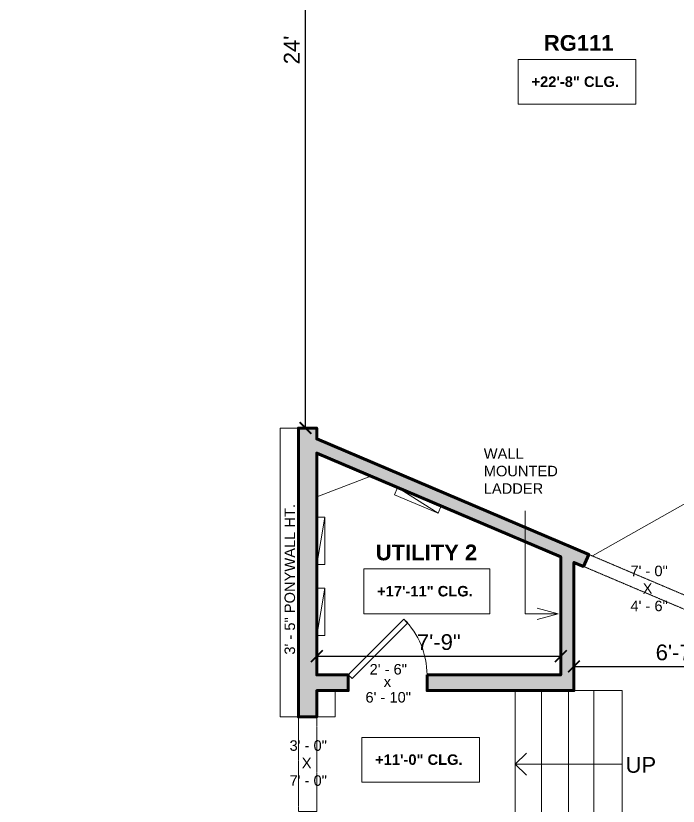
# Model space of a CAD drawing. Header units: inches. Extents: x -2078 to 106214, y -964 to 6385.
# Drawn here: x 36609.6 to 36862.1, y 3838.4 to 4139.4 of the extents above; entities that cross this region are included whole.
import ezdxf

# ---------------------------------------------------------------- set-up
doc = ezdxf.new("R2010")
doc.units = ezdxf.units.IN
doc.header["$MEASUREMENT"] = 0
doc.linetypes.add('HIDDEN2', pattern=[0.1875, 0.125, -0.0625])
for name, color, linetype, lineweight in [('A-ANNO', 2, 'Continuous', 5), ('A-ANNO-DIMS', 1, 'Continuous', 9), ('A-DETAIL-3', 40, 'Continuous', 15), ('A-DOOR', 1, 'Continuous', 18), ('A-EQPT', 150, 'Continuous', 9), ('A-STRS', 4, 'Continuous', 9), ('A-WALL', 3, 'Continuous', 40)]:
    doc.layers.add(name, color=color, linetype=linetype, lineweight=lineweight)
doc.layers.add('A-HATCH', color=9, linetype='Continuous')
doc.styles.add('Arial', font='arial.ttf')
doc.styles.add('Arial_2', font='arial.ttf', dxfattribs={"height": 3})
doc.styles.add('Arial_3', font='arial.ttf', dxfattribs={"height": 0.125})
doc.styles.add('Arial_B', font='arialbd.ttf', dxfattribs={"height": 4.5})
doc.styles.add('Arial_B_1', font='arialbd.ttf', dxfattribs={"height": 3})
doc.styles.add('JC', font='arial.ttf', dxfattribs={"height": 0.125})
doc.dimstyles.new('JC-DIMS', dxfattribs={"dimtxt": 0.125, "dimasz": 0.09375, "dimexe": 0.09375, "dimexo": 0.09375, "dimgap": 0.046875, "dimtad": 1, "dimdec": 1, "dimzin": 0, "dimdsep": 46, "dimlunit": 4, "dimtxsty": 'JC', "dimblk": 'ARCHTICK', "dimcen": 0.09, "dimclrd": 1, "dimclre": 1, "dimclrt": 256, "dimadec": 0, "dimazin": 0, "dimtfac": 1, "dimtdec": 1, "dimtofl": 0, "dimtmove": 1, "dimatfit": 3, "dimfxl": 1, "dimtolj": 1, "dimtzin": 0, "dimarcsym": 0})

# ---------------------------------------------------------------- blocks, each defined once
blk = doc.blocks.new('Generic Models 4 - Generic Models 4-1490241-3-1st Floor - Auditorium')
for p, q in [((-1177.98, -928.45), (-1177.98, -872.45)), ((-1167.98, -872.45), (-1167.98, -928.45)), ((-1157.7, -928.45), (-1157.7, -872.45)), ((-1155.63, -872.45), (-1148.06, -872.45)), ((-1148.06, -872.45), (-1137.26, -872.45)), ((-1148.06, -928.45), (-1148.06, -872.45)), ((-1137.26, -928.45), (-1137.26, -872.45))]:
    blk.add_line(p, q)
blk = doc.blocks.new('JC_OPENING DOOR - OPENING DOOR-1490994-3-1st Floor - Auditorium')
at = {"linetype": 'HIDDEN2'}
for p, q in [((26.68, 2.5), (-27.32, 2.5)), ((-27.32, -2.5), (26.68, -2.5))]:
    blk.add_line(p, q, dxfattribs=at)
for p, q in [((-27.32, 2.5), (-27.32, -2.5)), ((26.68, -2.5), (26.68, 2.5))]:
    blk.add_line(p, q)
blk = doc.blocks.new('JC_DOOR_SINGLE PANEL - SINGLE DOOR-1491242-3-1st Floor - Auditorium')
at = {"layer": 'A-DOOR', "lineweight": 30}
for p, q in [((-7.63, -22.8), (13.59, -1.59)), ((15, -3), (-6.21, -24.21)), ((13.59, -1.59), (15, -3)), ((-6.21, -24.21), (-7.63, -22.8))]:
    blk.add_line(p, q, dxfattribs=at)
at = {"layer": 'A-DOOR', "lineweight": 9}
blk.add_arc((15, -3), 30, 180, 225, dxfattribs=at)
blk = doc.blocks.new('JC_OPENING DOOR - OPENING DOOR-1491449-3-1st Floor - Auditorium')
at = {"linetype": 'HIDDEN2'}
for p, q in [((17.68, 3.5), (-18.32, 3.5)), ((-18.32, -3.5), (17.68, -3.5))]:
    blk.add_line(p, q, dxfattribs=at)
for p, q in [((-18.32, 3.5), (-18.32, -3.5)), ((17.68, -3.5), (17.68, 3.5))]:
    blk.add_line(p, q)
blk = doc.blocks.new('Electrical Panel - Power Panel-1568723-3-1st Floor - Auditorium')
at = {"layer": 'A-EQPT'}
for p, q in [((-15.96, 6.5), (2.04, 3.5)), ((-15.96, 6.5), (2.04, 6.5)), ((-15.96, 3.5), (-15.96, 6.5)), ((2.04, 3.5), (2.04, 6.5)), ((-15.96, 3.5), (2.04, 3.5))]:
    blk.add_line(p, q, dxfattribs=at)
blk = doc.blocks.new('Electrical Panel - Power Panel-1568772-3-1st Floor - Auditorium')
at = {"layer": 'A-EQPT'}
for p, q in [((-15.96, 5.5), (2.04, 2.5)), ((-15.96, 5.5), (2.04, 5.5)), ((-15.96, 2.5), (-15.96, 5.5)), ((2.04, 2.5), (2.04, 5.5)), ((-15.96, 2.5), (2.04, 2.5))]:
    blk.add_line(p, q, dxfattribs=at)
blk = doc.blocks.new('_ArchTick')
at = {"color": 0, "linetype": 'ByBlock', "const_width": 0.15}
blk.add_lwpolyline([(-0.5, -0.5), (0.5, 0.5)], dxfattribs=at)
blk = doc.blocks.new('*D1653')
at = {"layer": 'A-ANNO-DIMS', "color": 1, "lineweight": -2, "transparency": 16777216}
for p, q in [((36441.89, 4434.4), (36293.98, 4434.4)), ((36298.48, 4434.4), (36298.48, 3826.39)), ((36777.89, 3826.39), (36293.98, 3826.39))]:
    blk.add_line(p, q, dxfattribs=at)
at = {"layer": 'Defpoints', "color": 0, "transparency": 16777216}
for p in [(36446.39, 4434.4), (36298.48, 3826.39), (36782.39, 3826.39)]:
    blk.add_point(p, dxfattribs=at)
at = {"layer": 'A-ANNO-DIMS', "color": 1, "lineweight": -2, "transparency": 16777216, "xscale": 4.5, "yscale": 4.5, "zscale": 4.5}
for p, rotation in [((36298.48, 4434.4), 90), ((36298.48, 3826.39), 270)]:
    blk.add_blockref('_ArchTick', p, dxfattribs=dict(at, rotation=rotation))
at = {"layer": 'A-ANNO-DIMS', "color": 2, "transparency": 16777216, "insert": (36293.17, 4130.39), "char_height": 6, "width": 0.4874, "attachment_point": 5, "rotation": 90, "style": 'JC'}
blk.add_mtext('\\A1;50\'-8"', dxfattribs=at)
blk = doc.blocks.new('*D1661')
at = {"layer": 'A-ANNO-DIMS', "color": 1, "lineweight": -2, "transparency": 16777216}
for p, q in [((36724.39, 3896.68), (36724.39, 3891.03)), ((36724.39, 3895.53), (36817.39, 3895.53)), ((36817.39, 3896.68), (36817.39, 3891.03))]:
    blk.add_line(p, q, dxfattribs=at)
at = {"layer": 'Defpoints', "color": 0, "transparency": 16777216}
for p in [(36724.39, 3901.18), (36817.39, 3901.18), (36817.39, 3895.53)]:
    blk.add_point(p, dxfattribs=at)
at = {"layer": 'A-ANNO-DIMS', "color": 1, "lineweight": -2, "transparency": 16777216, "xscale": 4.5, "yscale": 4.5, "zscale": 4.5, "rotation": 180}
blk.add_blockref('_ArchTick', (36724.39, 3895.53), dxfattribs=at)
at = {"layer": 'A-ANNO-DIMS', "color": 1, "lineweight": -2, "transparency": 16777216, "xscale": 4.5, "yscale": 4.5, "zscale": 4.5}
blk.add_blockref('_ArchTick', (36817.39, 3895.53), dxfattribs=at)
at = {"layer": 'A-ANNO-DIMS', "color": 2, "transparency": 16777216, "insert": (36770.89, 3900.84), "char_height": 6, "width": 0.4008, "attachment_point": 5, "style": 'JC'}
blk.add_mtext('\\A1;7\'-9"', dxfattribs=at)
blk = doc.blocks.new('*D1663')
at = {"layer": 'A-ANNO-DIMS', "color": 1, "lineweight": -2, "transparency": 16777216}
for p, q in [((36822.39, 3892.75), (36822.39, 3887.1)), ((36901.39, 3892.75), (36901.39, 3887.1)), ((36822.39, 3891.6), (36901.39, 3891.6))]:
    blk.add_line(p, q, dxfattribs=at)
at = {"layer": 'Defpoints', "color": 0, "transparency": 16777216}
for p in [(36822.39, 3897.25), (36901.39, 3897.25), (36901.39, 3891.6)]:
    blk.add_point(p, dxfattribs=at)
at = {"layer": 'A-ANNO-DIMS', "color": 1, "lineweight": -2, "transparency": 16777216, "xscale": 4.5, "yscale": 4.5, "zscale": 4.5, "rotation": 180}
blk.add_blockref('_ArchTick', (36822.39, 3891.6), dxfattribs=at)
at = {"layer": 'A-ANNO-DIMS', "color": 1, "lineweight": -2, "transparency": 16777216, "xscale": 4.5, "yscale": 4.5, "zscale": 4.5}
blk.add_blockref('_ArchTick', (36901.39, 3891.6), dxfattribs=at)
at = {"layer": 'A-ANNO-DIMS', "color": 2, "transparency": 16777216, "insert": (36861.89, 3896.91), "char_height": 6, "width": 0.4008, "attachment_point": 5, "style": 'JC'}
blk.add_mtext('\\A1;6\'-7"', dxfattribs=at)
blk = doc.blocks.new('*D1673')
at = {"layer": 'A-ANNO-DIMS', "color": 1, "lineweight": -2, "transparency": 16777216}
for p, q in [((36441.89, 4434.4), (36277.98, 4434.4)), ((36282.48, 4434.4), (36282.48, 3679.39)), ((36719.89, 3679.39), (36277.98, 3679.39))]:
    blk.add_line(p, q, dxfattribs=at)
at = {"layer": 'Defpoints', "color": 0, "transparency": 16777216}
for p in [(36446.39, 4434.4), (36282.48, 3679.39), (36724.39, 3679.39)]:
    blk.add_point(p, dxfattribs=at)
at = {"layer": 'A-ANNO-DIMS', "color": 1, "lineweight": -2, "transparency": 16777216, "xscale": 4.5, "yscale": 4.5, "zscale": 4.5}
for p, rotation in [((36282.48, 4434.4), 90), ((36282.48, 3679.39), 270)]:
    blk.add_blockref('_ArchTick', p, dxfattribs=dict(at, rotation=rotation))
at = {"layer": 'A-ANNO-DIMS', "color": 2, "transparency": 16777216, "insert": (36277.17, 4056.89), "char_height": 6, "width": 0.5739, "attachment_point": 5, "rotation": 90, "style": 'JC'}
blk.add_mtext('\\A1;62\'-11"', dxfattribs=at)
blk = doc.blocks.new('*D1649')
at = {"layer": 'A-ANNO-DIMS', "color": 1, "lineweight": -2, "transparency": 16777216}
for p, q in [((36718.91, 4270.41), (36724.56, 4270.41)), ((36720.06, 3982.41), (36720.06, 4270.41)), ((36718.91, 3982.41), (36724.56, 3982.41))]:
    blk.add_line(p, q, dxfattribs=at)
at = {"layer": 'Defpoints', "color": 0, "transparency": 16777216}
for p in [(36714.41, 4270.41), (36720.06, 4270.41), (36714.41, 3982.41)]:
    blk.add_point(p, dxfattribs=at)
at = {"layer": 'A-ANNO-DIMS', "color": 1, "lineweight": -2, "transparency": 16777216, "xscale": 4.5, "yscale": 4.5, "zscale": 4.5}
for p, rotation in [((36720.06, 4270.41), 90), ((36720.06, 3982.41), 270)]:
    blk.add_blockref('_ArchTick', p, dxfattribs=dict(at, rotation=rotation))
at = {"layer": 'A-ANNO-DIMS', "color": 2, "transparency": 16777216, "insert": (36714.8, 4126.41), "char_height": 6, "width": 0.4874, "attachment_point": 5, "rotation": 90, "style": 'JC'}
blk.add_mtext("\\A1;24'", dxfattribs=at)
blk = doc.blocks.new('JC- existing door Tag_quad - JC- existing door Tag_quad-839775-3-1st Floor - Auditorium')
at = {"layer": 'A-ANNO', "insert": (-0.0234, 0.0378), "char_height": 0.0625, "width": 0.0505, "attachment_point": 1, "style": 'Arial_3', "bg_fill": 3, "box_fill_scale": 1.25, "bg_fill_color": 256, "bg_fill_true_color": 13158600, "bg_fill_transparency": 0}
blk.add_mtext('x', dxfattribs=at)

msp = doc.modelspace()

# ---------------------------------------------------------------- linework, layer by layer
at = {"layer": 'A-ANNO'}
for p, q in [((36816.422, 3911.611), (36808.422, 3913.754)), ((36816.422, 3911.611), (36808.422, 3909.467)), ((36800.038, 3854.388), (36804.28, 3858.631)), ((36840.765, 3854.388), (36800.038, 3854.388)), ((36800.038, 3854.388), (36804.28, 3850.145))]:
    msp.add_line(p, q, dxfattribs=at)
at = {"layer": 'A-ANNO', "flags": 128}
for points in [[(36801.11, 4122.775), (36846.021, 4122.775), (36846.021, 4105.706), (36801.11, 4105.706)], [(36742.267, 3928.716), (36790.353, 3928.716), (36790.353, 3911.648), (36742.267, 3911.648)], [(36741.498, 3864.567), (36786.409, 3864.567), (36786.409, 3847.498), (36741.498, 3847.498)]]:
    msp.add_lwpolyline(points, close=True, dxfattribs=at)
at = {"layer": 'A-ANNO'}
msp.add_lwpolyline([(36816.422, 3911.611), (36803.744, 3911.611), (36803.744, 3950.893)], dxfattribs=at)
at = {"layer": 'A-DETAIL-3', "lineweight": 9}
for p, q in [((36710.386, 3872.388), (36710.386, 3982.412)), ((36717.386, 3982.412), (36710.386, 3982.412)), ((36724.386, 3956.162), (36745.013, 3964.079)), ((36731.386, 3872.388), (36731.386, 3882.388)), ((36717.386, 3872.388), (36710.386, 3872.388)), ((36724.386, 3872.388), (36731.386, 3872.388))]:
    msp.add_line(p, q, dxfattribs=at)
at = {"layer": 'A-STRS', "lineweight": 9}
msp.add_lwpolyline([(36804.897, 4313.416), (36936.552, 4259.413), (36936.552, 3994.163), (36829.411, 3933.687)], dxfattribs=at)

# ---------------------------------------------------------------- block references
at = {"layer": 'A-DOOR'}
for name, p, rotation in [('JC_OPENING DOOR - OPENING DOOR-1490994-3-1st Floor - Auditorium', (36851.602, 3921.551), 156.9999999999998), ('JC_OPENING DOOR - OPENING DOOR-1491449-3-1st Floor - Auditorium', (36720.886, 3854.71), 90)]:
    msp.add_blockref(name, p, dxfattribs=dict(at, rotation=rotation))
at = {"layer": 'A-EQPT'}
for name, p, rotation in [('Electrical Panel - Power Panel-1568772-3-1st Floor - Auditorium', (36758.043, 3961.264), 156.9999999999998), ('Electrical Panel - Power Panel-1568723-3-1st Floor - Auditorium', (36720.886, 3932.45), 270), ('Electrical Panel - Power Panel-1568723-3-1st Floor - Auditorium', (36720.886, 3905.427), 270)]:
    msp.add_blockref(name, p, dxfattribs=dict(at, rotation=rotation))
at = {"layer": 'A-STRS'}
msp.add_blockref('Generic Models 4 - Generic Models 4-1490241-3-1st Floor - Auditorium', (37978.02, 4754.835), dxfattribs=at)

# ---------------------------------------------------------------- texts
at = {"layer": 'A-ANNO', "attachment_point": 1}
for s, insert, char_height, width, style in [('RG111', (36810.924, 4132.08), 6, 77.366, 'Arial_B'), ('+22\'-8" CLG.', (36806.23, 4116.321), 4, 41.814, 'Arial_B_1'), ('WALL ', (36788.015, 3974.686), 4, 21.614, 'Arial_2'), ('MOUNTED ', (36788.015, 3968.019), 4, 37.37, 'Arial_2'), ('LADDER', (36788.015, 3961.353), 4, 28.28, 'Arial_2'), ('UTILITY 2', (36746.849, 3938.022), 6, 47.066, 'Arial_B'), ('7\' - 0" ', (36843.928, 3929.979), 4, 19.998, 'Arial_2'), ('   X ', (36843.928, 3923.312), 4, 12.726, 'Arial_2'), ('+17\'-11" CLG.', (36747.387, 3922.263), 4, 45.652, 'Arial_B_1'), ('4\' - 6"', (36843.928, 3916.645), 4, 17.978, 'Arial_2'), ('3\' - 0" ', (36713.995, 3863.468), 4, 19.998, 'Arial_2'), ('   X ', (36713.995, 3856.802), 4, 12.726, 'Arial_2'), ('+11\'-0" CLG.', (36746.618, 3858.113), 4, 41.814, 'Arial_B_1'), ('UP', (36842.067, 3857.11), 6, 14.342, 'Arial'), ('7\' - 0"', (36713.995, 3850.135), 4, 17.978, 'Arial_2')]:
    msp.add_mtext(s, dxfattribs=dict(at, insert=insert, char_height=char_height, width=width, style=style))
at = {"layer": 'A-ANNO', "insert": (36712.08, 3896.093), "char_height": 4, "width": 72.72, "attachment_point": 1, "rotation": 90, "style": 'Arial_2'}
msp.add_mtext('3\' - 5" PONYWALL HT.', dxfattribs=at)
at = {"layer": 'A-ANNO', "char_height": 4, "attachment_point": 1, "style": 'Arial_2', "bg_fill": 3, "box_fill_scale": 1.25, "bg_fill_color": 256, "bg_fill_true_color": 13158600, "bg_fill_transparency": 0}
for s, insert, width in [('2\' - 6"', (36744.501, 3892.525), 17.978), ('6\' - 10"', (36742.926, 3881.844), 21.816)]:
    msp.add_mtext(s, dxfattribs=dict(at, insert=insert, width=width))

# ---------------------------------------------------------------- dimensions: what is measured, and where the dimension line sits
at = {"layer": 'A-ANNO-DIMS'}
for base, p1, p2, picture, middle in [((36282.48, 3679.388), (36446.386, 4434.4), (36724.386, 3679.388), '*D1673', (36277.167, 4056.894)), ((36720.064, 4270.412), (36714.407, 3982.412), (36714.407, 4270.412), '*D1649', (36714.802, 4126.412))]:
    dim = msp.add_linear_dim(base=base, p1=p1, p2=p2, angle=90, dimstyle='JC-DIMS', override={"dimclrt": 2}, dxfattribs=at)
    dim.commit()
    dim.dimension.update_dxf_attribs({"geometry": picture, "text_midpoint": middle})
dim = msp.add_linear_dim(base=(36901.386, 3891.598), p1=(36822.386, 3897.254), p2=(36901.386, 3897.254), dimstyle='JC-DIMS', override={"dimclrt": 2}, dxfattribs=at)
dim.commit()
dim.dimension.update_dxf_attribs({"geometry": '*D1663', "text_midpoint": (36861.886, 3896.911)})

# ---------------------------------------------------------------- next in the draw order: block references
at = {"layer": 'A-DOOR', "rotation": 180}
msp.add_blockref('JC_DOOR_SINGLE PANEL - SINGLE DOOR-1491242-3-1st Floor - Auditorium', (36751.386, 3885.388), dxfattribs=at)

# ---------------------------------------------------------------- next in the draw order: dimensions: what is measured, and where the dimension line sits
at = {"layer": 'A-ANNO-DIMS'}
dim = msp.add_linear_dim(base=(36298.48, 3826.388), p1=(36446.386, 4434.4), p2=(36782.386, 3826.388), angle=90, dimstyle='JC-DIMS', override={"dimclrt": 2}, dxfattribs=at)
dim.commit()
dim.dimension.update_dxf_attribs({"geometry": '*D1653', "text_midpoint": (36293.167, 4130.394)})
dim = msp.add_linear_dim(base=(36817.386, 3895.525), p1=(36724.386, 3901.182), p2=(36817.386, 3901.182), dimstyle='JC-DIMS', override={"dimclrt": 2}, dxfattribs=at)
dim.commit()
dim.dimension.update_dxf_attribs({"geometry": '*D1661', "text_midpoint": (36770.886, 3900.839)})

# ---------------------------------------------------------------- next in the draw order: block references
at = {"layer": 'A-ANNO', "xscale": 64, "yscale": 64, "zscale": 64}
msp.add_blockref('JC- existing door Tag_quad - JC- existing door Tag_quad-839775-3-1st Floor - Auditorium', (36751.386, 3885.388), dxfattribs=at)

# ---------------------------------------------------------------- next in the draw order: hatches: boundary and pattern name
at = {"layer": 'A-HATCH'}
h = msp.add_hatch(color=256, dxfattribs=at)
h.dxf.hatch_style = 1
h.paths.add_polyline_path([(36766.386, 3888.388), (36766.386, 3882.388), (36822.386, 3882.388), (36822.386, 3931.236), (36826.068, 3929.674), (36828.022, 3934.276), (36724.386, 3978.267), (36724.386, 3982.412), (36717.386, 3982.412), (36717.386, 3872.388), (36724.386, 3872.388), (36724.386, 3882.388), (36736.386, 3882.388), (36736.386, 3888.388), (36724.386, 3888.388), (36724.386, 3972.835), (36817.386, 3933.359), (36817.386, 3888.388)])

# ---------------------------------------------------------------- next in the draw order: linework, layer by layer
at = {"layer": 'A-WALL', "lineweight": 60}
msp.add_lwpolyline([(36766.386, 3888.388), (36766.386, 3882.388), (36822.386, 3882.388), (36822.386, 3931.236), (36826.068, 3929.674), (36828.022, 3934.276), (36724.386, 3978.267), (36724.386, 3982.412), (36717.386, 3982.412), (36717.386, 3872.388), (36724.386, 3872.388), (36724.386, 3882.388), (36736.386, 3882.388), (36736.386, 3888.388), (36724.386, 3888.388), (36724.386, 3972.835), (36817.386, 3933.359), (36817.386, 3888.388)], close=True, dxfattribs=at)

doc.saveas('drawing.dxf')
